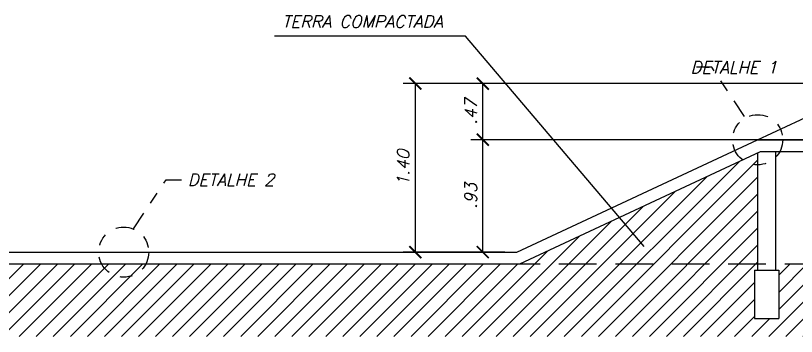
# Model space of a CAD drawing. Header units: millimetres. Extents: x 482 to 600, y -218 to -108.
# Drawn here: x 549.26 to 555.75, y -201.97 to -199.31 of the extents above; entities that cross this region are included whole.
import ezdxf

# ---------------------------------------------------------------- set-up
doc = ezdxf.new("R2010")
doc.units = ezdxf.units.MM
doc.header["$LTSCALE"] = 2.5
doc.linetypes.add('DASHDOT2', pattern=[0.5, 0.25, -0.125, 0, -0.125])
doc.linetypes.add('HIDDEN', pattern=[0.375, 0.25, -0.125])
for name, color, linetype in [('COTAS', 1, 'Continuous'), ('HACHURA', 254, 'Continuous'), ('INDICAÇÃO', 1, 'Continuous'), ('PAREDE', 4, 'Continuous'), ('Projecao', 8, 'HIDDEN'), ('TXAMB', 2, 'Continuous'), ('VISTA', 1, 'Continuous')]:
    doc.layers.add(name, color=color, linetype=linetype)
doc.styles.add('ROMANS', font='romans', dxfattribs={"oblique": 15})
doc.dimstyles.new('1-050', dxfattribs={"dimtxt": 0.1, "dimasz": 0.1, "dimexe": 0.1, "dimexo": 0.1, "dimgap": 0.05, "dimtad": 1, "dimzin": 4, "dimdsep": 46, "dimtxsty": 'ROMANS', "dimblk": 'ARCHTICK', "dimcen": 0, "dimclrd": 256, "dimclre": 256, "dimclrt": 2, "dimadec": 0, "dimazin": 0, "dimtfac": 1, "dimtix": 1, "dimtmove": 0, "dimatfit": 3, "dimldrblk": 'DOT', "dimfxl": 0.1, "dimarcsym": 0})

# ---------------------------------------------------------------- blocks, each defined once
blk = doc.blocks.new('_ArchTick')
at = {"color": 0, "linetype": 'ByBlock', "const_width": 0.15}
blk.add_lwpolyline([(-0.5, -0.5), (0.5, 0.5)], dxfattribs=at)
blk = doc.blocks.new('*D95')
at = {"layer": 'COTAS', "lineweight": -2}
blk.add_arc((536.2051, -201.3707), 1.4248, 158.19859, 180, dxfattribs=at)
at = {"layer": 'DEFPOINTS', "color": 0}
for p in [(532.7243, -199.9784), (534.8259, -201.0131), (531.4743, -201.3707), (536.2051, -201.3707), (558.7743, -201.3707)]:
    blk.add_point(p, dxfattribs=at)
at = {"layer": 'COTAS', "lineweight": -2, "xscale": 0.1, "yscale": 0.1, "zscale": 0.1}
for p, rotation in [((534.8822, -200.8415), 68.19859051364809), ((534.7803, -201.3707), 270)]:
    blk.add_blockref('_ArchTick', p, dxfattribs=dict(at, rotation=rotation))
at = {"layer": 'COTAS', "color": 2, "insert": (534.7078, -201.0823), "char_height": 0.1, "attachment_point": 5, "rotation": 79.0993, "style": 'ROMANS'}
blk.add_mtext('22°', dxfattribs=at)
blk = doc.blocks.new('_Dot')
at = {"color": 0, "linetype": 'ByBlock', "lineweight": -2}
blk.add_line((-0.5, 0), (-1, 0), dxfattribs=at)
at = {"color": 0, "linetype": 'ByBlock', "const_width": 0.5}
blk.add_lwpolyline([(-0.25, 0, 1), (0.25, 0, 1)], format="xyb", close=True, dxfattribs=at)
blk = doc.blocks.new('*D96')
at = {"layer": 'COTAS', "lineweight": -2}
for p, q in [((555.3243, -200.3373), (553.0425, -200.3373)), ((553.1425, -201.2707), (553.1425, -200.3373)), ((553.3243, -201.2707), (553.0425, -201.2707))]:
    blk.add_line(p, q, dxfattribs=at)
at = {"layer": 'DEFPOINTS', "color": 0}
for p in [(553.1425, -200.3373), (555.4243, -200.3373), (553.4243, -201.2707)]:
    blk.add_point(p, dxfattribs=at)
at = {"layer": 'COTAS', "lineweight": -2, "xscale": 0.1, "yscale": 0.1, "zscale": 0.1}
for p, rotation in [((553.1425, -200.3373), 90), ((553.1425, -201.2707), 270)]:
    blk.add_blockref('_ArchTick', p, dxfattribs=dict(at, rotation=rotation))
at = {"layer": 'COTAS', "color": 2, "insert": (553.0425, -200.804), "char_height": 0.1, "attachment_point": 5, "rotation": 90, "style": 'ROMANS'}
blk.add_mtext('.93', dxfattribs=at)
blk = doc.blocks.new('*D97')
at = {"layer": 'COTAS', "lineweight": -2}
for p, q in [((556.3243, -199.8707), (553.0425, -199.8707)), ((553.1425, -200.3373), (553.1425, -199.8707)), ((556.3243, -200.3373), (553.0425, -200.3373))]:
    blk.add_line(p, q, dxfattribs=at)
at = {"layer": 'DEFPOINTS', "color": 0}
for p in [(553.1425, -199.8707), (556.4243, -199.8707), (556.4243, -200.3373)]:
    blk.add_point(p, dxfattribs=at)
at = {"layer": 'COTAS', "lineweight": -2, "xscale": 0.1, "yscale": 0.1, "zscale": 0.1}
for p, rotation in [((553.1425, -199.8707), 90), ((553.1425, -200.3373), 270)]:
    blk.add_blockref('_ArchTick', p, dxfattribs=dict(at, rotation=rotation))
at = {"layer": 'COTAS', "color": 2, "insert": (553.0425, -200.104), "char_height": 0.1, "attachment_point": 5, "rotation": 90, "style": 'ROMANS'}
blk.add_mtext('.47', dxfattribs=at)
blk = doc.blocks.new('*D94')
at = {"layer": 'COTAS', "lineweight": -2}
for p, q in [((556.3243, -199.8707), (552.4819, -199.8707)), ((552.5819, -199.8707), (552.5819, -201.2707)), ((553.3243, -201.2707), (552.4819, -201.2707))]:
    blk.add_line(p, q, dxfattribs=at)
at = {"layer": 'DEFPOINTS', "color": 0}
for p in [(556.4243, -199.8707), (552.5819, -201.2707), (553.4243, -201.2707)]:
    blk.add_point(p, dxfattribs=at)
at = {"layer": 'COTAS', "lineweight": -2, "xscale": 0.1, "yscale": 0.1, "zscale": 0.1}
for p, rotation in [((552.5819, -199.8707), 90), ((552.5819, -201.2707), 270)]:
    blk.add_blockref('_ArchTick', p, dxfattribs=dict(at, rotation=rotation))
at = {"layer": 'COTAS', "color": 2, "insert": (552.4819, -200.5707), "char_height": 0.1, "attachment_point": 5, "rotation": 90, "style": 'ROMANS'}
blk.add_mtext('1.40', dxfattribs=at)

msp = doc.modelspace()

# ---------------------------------------------------------------- hatches: boundary and pattern name
at = {"layer": 'HACHURA'}
h = msp.add_hatch(dxfattribs=at)
h.set_pattern_fill('_USER', color=256, scale=0.1, angle=45, style=0, pattern_type=0)
h.set_pattern_definition([(45, (529.6361, -201.97068), (-0.07071068, 0.07071068), [])])
h.paths.add_polyline_path([(555.4243, -200.4477), (553.4465, -201.3707), (546.263, -201.3707), (544.8243, -200.9359), (543.3857, -201.3707), (542.0892, -201.3707), (536.2051, -201.3707), (532.7243, -199.9784), (532.7243, -201.4207), (532.7493, -201.4207), (532.7493, -201.8207), (532.5493, -201.8207), (532.5493, -201.4207), (532.5743, -201.4207), (532.5743, -201.3707), (531.4743, -201.3707), (531.4743, -201.4207), (531.4993, -201.4207), (531.4993, -201.8207), (531.2993, -201.8207), (531.2993, -201.5707), (529.6361, -201.5707), (529.6361, -201.9707), (560.6126, -201.9707), (560.6126, -201.5707), (558.9493, -201.5707), (558.9493, -201.8207), (558.7493, -201.8207), (558.7493, -201.4207), (558.7714, -201.4207), (558.7714, -201.3707), (556.5743, -201.3707), (556.5743, -201.4207), (556.5993, -201.4207), (556.5993, -201.8207), (556.3993, -201.8207), (556.3993, -201.4207), (556.4243, -201.4207), (556.4243, -201.3707), (555.5743, -201.3707), (555.5743, -201.4207), (555.5993, -201.4207), (555.5993, -201.8207), (555.3993, -201.8207), (555.3993, -201.4207), (555.4243, -201.4207)])

# ---------------------------------------------------------------- linework, layer by layer
at = {"layer": 'INDICAÇÃO', "color": 3, "linetype": 'DASHDOT2', "ltscale": 0.25}
for centre in [(555.4243, -200.3373), (550.161, -201.2707)]:
    msp.add_circle(centre, 0.2081, dxfattribs=at)
at = {"layer": 'PAREDE'}
for p, q in [((553.4243, -201.2707), (555.4243, -200.3373)), ((555.4243, -200.3373), (556.4243, -200.3373)), ((555.3993, -201.4207), (555.5993, -201.4207)), ((555.3993, -201.4207), (555.3993, -201.8207)), ((555.5993, -201.4207), (555.5993, -201.8207)), ((555.3993, -201.8207), (555.5993, -201.8207))]:
    msp.add_line(p, q, dxfattribs=at)
at = {"layer": 'PAREDE', "color": 7}
msp.add_line((553.2965, -201.3707), (548.1595, -201.3707), dxfattribs=at)
at = {"layer": 'PAREDE'}
for points in [[(531.3243, -199.8707), (532.7243, -199.8707), (536.2243, -201.2707), (543.3709, -201.2707), (544.8243, -200.8315), (546.2778, -201.2707), (553.4243, -201.2707)], [(556.4243, -200.4373), (555.4465, -200.4373), (553.4465, -201.3707), (546.263, -201.3707), (544.8243, -200.9359), (543.3857, -201.3707), (542.0892, -201.3707)], [(555.5743, -201.4207), (555.5743, -200.4373)], [(555.4243, -200.4477), (555.4243, -201.4207)]]:
    msp.add_lwpolyline(points, dxfattribs=at)
at = {"layer": 'Projecao', "ltscale": 0.5}
msp.add_line((558.7743, -201.3707), (531.4743, -201.3707), dxfattribs=at)
at = {"layer": 'VISTA', "color": 2}
msp.add_line((555.4243, -200.3373), (556.4243, -199.8707), dxfattribs=at)

# ---------------------------------------------------------------- texts
at = {"layer": 'TXAMB', "color": 2, "char_height": 0.1, "attachment_point": 1, "style": 'ROMANS'}
for s, insert in [('TERRA COMPACTADA', (551.4753, -199.3062)), ('DETALHE 1', (554.8663, -199.6858)), ('DETALHE 2', (550.6915, -200.6191))]:
    msp.add_mtext(s, dxfattribs=dict(at, insert=insert))

# ---------------------------------------------------------------- dimensions: what is measured, and where the dimension line sits
at = {"layer": 'COTAS'}
for base, p1, p2, picture, middle in [((552.5819, -201.2707), (556.4243, -199.8707), (553.4243, -201.2707), '*D94', (552.4819, -200.5707)), ((553.1425, -199.8707), (556.4243, -200.3373), (556.4243, -199.8707), '*D97', (553.0425, -200.104)), ((553.1425, -200.3373), (553.4243, -201.2707), (555.4243, -200.3373), '*D96', (553.0425, -200.804))]:
    dim = msp.add_linear_dim(base=base, p1=p1, p2=p2, angle=90, dimstyle='1-050', override={"dimfxl": 0.04}, dxfattribs=at)
    dim.commit()
    dim.dimension.update_dxf_attribs({"geometry": picture, "text_midpoint": middle})
dim = msp.add_angular_dim_2l(base=(534.8259, -201.0131), line1=((532.7243, -199.9784), (536.2051, -201.3707)), line2=((558.7743, -201.3707), (531.4743, -201.3707)), dimstyle='1-050', dxfattribs=at)
dim.commit()
dim.dimension.update_dxf_attribs({"geometry": '*D95', "text_midpoint": (534.7078, -201.0823)})

# ---------------------------------------------------------------- leaders
at = {"layer": 'INDICAÇÃO', "ltscale": 0.25, "annotation_type": 0, "has_hookline": 1, "hookline_direction": 1}
msp.add_leader([(554.4819, -201.2227), (552.9991, -199.4782), (551.4119, -199.4782)], dimstyle='1-050', override={"dimgap": 0.05, "dimtad": 0, "dimclrd": 256, "dimldrblk": 'None'}, dxfattribs=at)
at = {"layer": 'INDICAÇÃO', "color": 3, "linetype": 'DASHDOT2', "ltscale": 0.25, "annotation_type": 0, "has_hookline": 1, "hookline_direction": 1}
msp.add_leader([(555.3165, -200.1453), (555.0448, -199.7358), (554.9163, -199.7358)], dimstyle='1-050', override={"dimgap": 0.05, "dimtad": 0, "dimclrd": 3, "dimldrblk": 'None'}, dxfattribs=at)
at = {"layer": 'INDICAÇÃO', "color": 3, "linetype": 'DASHDOT2', "ltscale": 0.25, "annotation_type": 0, "has_hookline": 1, "hookline_direction": 0, "text_width": 0.8074}
msp.add_leader([(550.2412, -201.0786), (550.513, -200.6691), (550.6415, -200.6691)], dimstyle='1-050', override={"dimgap": 0.05, "dimtad": 0, "dimclrd": 3, "dimldrblk": 'None'}, dxfattribs=at)

doc.saveas('drawing.dxf')
